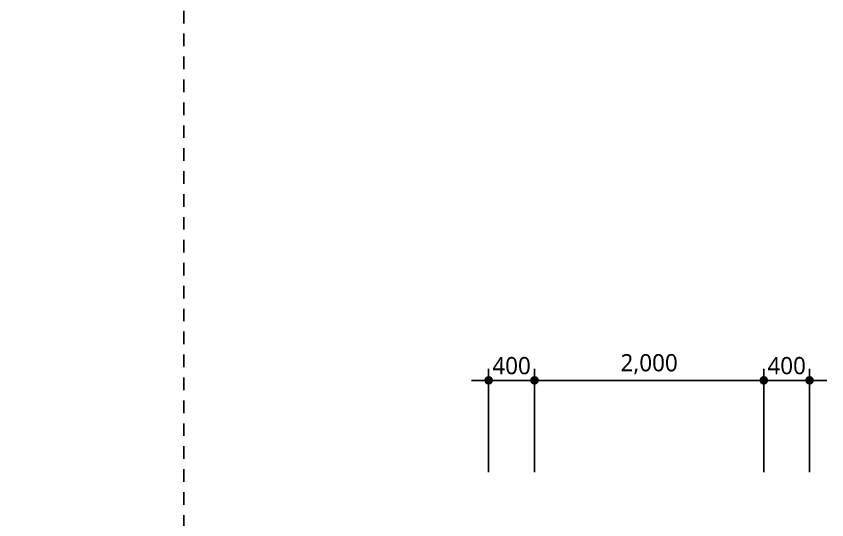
# Model space of a CAD drawing. Header units: millimetres. Extents: x 3546612 to 5615882, y 547008 to 3162891.
# Drawn here: x 5028530 to 5099248, y 603875 to 647814 of the extents above; entities that cross this region are included whole.
import ezdxf

# ---------------------------------------------------------------- set-up
doc = ezdxf.new("R2010")
doc.units = ezdxf.units.MM
doc.linetypes.add('HID', pattern=[2, 1.1, -0.9])
doc.layers.add('A-DIMS', color=7, linetype='Continuous', lineweight=25)
doc.layers.add('A-FLXX-HID2', color=3, linetype='HID', lineweight=25)
doc.styles.add('HY울릉도L', font='')
doc.styles.add('맑은고딕', font='malgun.ttf')
doc.styles.get('HY울릉도L').set_extended_font_data('HYwulM')
doc.dimstyles.new('CDIM', dxfattribs={"dimtxt": 3, "dimasz": 1.5, "dimexe": 2, "dimexo": 1, "dimgap": 1, "dimtad": 1, "dimdec": 0, "dimrnd": 0.5, "dimzin": 0, "dimdsep": 32, "dimlunit": 6, "dimtxsty": 'HY울릉도L', "dimblk1": '_CIDOT', "dimblk2": '_CIDOT', "dimsah": 1, "dimcen": 5.5, "dimclrd": 2, "dimclre": 2, "dimclrt": 7, "dimadec": 0, "dimazin": 0, "dimtfac": 1, "dimtdec": 0, "dimtix": 1, "dimtmove": 2, "dimatfit": 1, "dimldrblk": '_CIDOT', "dimfxl": 1, "dimtolj": 1, "dimtzin": 0, "dimlwd": -1, "dimarcsym": 0})

# ---------------------------------------------------------------- blocks, each defined once
blk = doc.blocks.new('_CIDOT')
at = {"color": 0, "linetype": 'ByBlock'}
blk.add_line((2, 0), (-1, 0), dxfattribs=at)
at = {"color": 0, "linetype": 'ByBlock', "const_width": 0.5}
blk.add_lwpolyline([(-0.25, 0, 1), (0.25, 0, 1)], format="xyb", close=True, dxfattribs=at)
blk = doc.blocks.new('*D443')
at = {"layer": 'A-DIMS', "lineweight": -2, "transparency": 16777216}
for p, q in [((5073748, 608042), (5073748, 617042)), ((5093748, 608042), (5093748, 617042))]:
    blk.add_line(p, q, dxfattribs=at)
at = {"layer": 'A-DIMS', "transparency": 16777216}
blk.add_line((5074498, 616042), (5092998, 616042), dxfattribs=at)
at = {"layer": 'A-DIMS', "transparency": 16777216, "xscale": 750, "yscale": 750, "zscale": 750, "rotation": 180}
blk.add_blockref('_CIDOT', (5073748, 616042), dxfattribs=at)
at = {"layer": 'A-DIMS', "transparency": 16777216, "xscale": 750, "yscale": 750, "zscale": 750}
blk.add_blockref('_CIDOT', (5093748, 616042), dxfattribs=at)
at = {"layer": 'A-DIMS', "color": 3, "transparency": 16777216, "insert": (5083748, 617443), "char_height": 1500, "attachment_point": 5, "style": '맑은고딕'}
blk.add_mtext('\\A1;2,000', dxfattribs=at)
blk = doc.blocks.new('*D444')
at = {"layer": 'A-DIMS', "lineweight": -2, "transparency": 16777216}
for p, q in [((5069748, 608042), (5069748, 617042)), ((5073748, 608042), (5073748, 617042))]:
    blk.add_line(p, q, dxfattribs=at)
at = {"layer": 'A-DIMS', "transparency": 16777216}
for p, q in [((5068998, 616042), (5068248, 616042)), ((5069748, 616042), (5073748, 616042)), ((5074498, 616042), (5075248, 616042))]:
    blk.add_line(p, q, dxfattribs=at)
at = {"layer": 'A-DIMS', "transparency": 16777216, "xscale": 750, "yscale": 750, "zscale": 750}
blk.add_blockref('_CIDOT', (5069748, 616042), dxfattribs=at)
at = {"layer": 'A-DIMS', "transparency": 16777216, "xscale": 750, "yscale": 750, "zscale": 750, "rotation": 180}
blk.add_blockref('_CIDOT', (5073748, 616042), dxfattribs=at)
at = {"layer": 'A-DIMS', "color": 3, "transparency": 16777216, "insert": (5071748, 617317), "char_height": 1500, "attachment_point": 5, "style": '맑은고딕'}
blk.add_mtext('\\A1;400', dxfattribs=at)
blk = doc.blocks.new('*D445')
at = {"layer": 'A-DIMS', "lineweight": -2, "transparency": 16777216}
for p, q in [((5093748, 608042), (5093748, 617042)), ((5097748, 608042), (5097748, 617042))]:
    blk.add_line(p, q, dxfattribs=at)
at = {"layer": 'A-DIMS', "transparency": 16777216}
for p, q in [((5092998, 616042), (5092248, 616042)), ((5093748, 616042), (5097748, 616042)), ((5098498, 616042), (5099248, 616042))]:
    blk.add_line(p, q, dxfattribs=at)
at = {"layer": 'A-DIMS', "transparency": 16777216, "xscale": 750, "yscale": 750, "zscale": 750}
blk.add_blockref('_CIDOT', (5093748, 616042), dxfattribs=at)
at = {"layer": 'A-DIMS', "transparency": 16777216, "xscale": 750, "yscale": 750, "zscale": 750, "rotation": 180}
blk.add_blockref('_CIDOT', (5097748, 616042), dxfattribs=at)
at = {"layer": 'A-DIMS', "color": 3, "transparency": 16777216, "insert": (5095748, 617317), "char_height": 1500, "attachment_point": 5, "style": '맑은고딕'}
blk.add_mtext('\\A1;400', dxfattribs=at)

msp = doc.modelspace()

# ---------------------------------------------------------------- linework, layer by layer
at = {"layer": 'A-FLXX-HID2', "ltscale": 1000}
msp.add_lwpolyline([(4909061.8, 704966), (4909061.8, 751441.2), (5043161.8, 751441.2), (5043161.8, 673591.2), (5043161.8, 673591.2), (5043161.8, 660291.2), (5043161.8, 660291.2), (5043161.8, 587591.2), (5009061.8, 587591.2), (5009061.8, 603419.7)], dxfattribs=at)

# ---------------------------------------------------------------- dimensions: what is measured, and where the dimension line sits
at = {"layer": 'A-DIMS'}
for base, p1, p2, picture, middle in [((5073748.3, 616042), (5069748.3, 607542), (5073748.3, 607542), '*D444', (5071748.3, 617316.9)), ((5093748.3, 616042), (5073748.3, 607542), (5093748.3, 607542), '*D443', (5083748.3, 617442.8)), ((5097748.3, 616042), (5093748.3, 607542), (5097748.3, 607542), '*D445', (5095748.3, 617316.9))]:
    dim = msp.add_linear_dim(base=base, p1=p1, p2=p2, dimstyle='CDIM', override={"dimscale": 500, "dimlfac": 0.1, "dimtxsty": '맑은고딕', "dimclrd": 256, "dimclre": 256, "dimclrt": 3}, dxfattribs=at)
    dim.commit()
    dim.dimension.update_dxf_attribs({"geometry": picture, "text_midpoint": middle})

doc.saveas('drawing.dxf')
